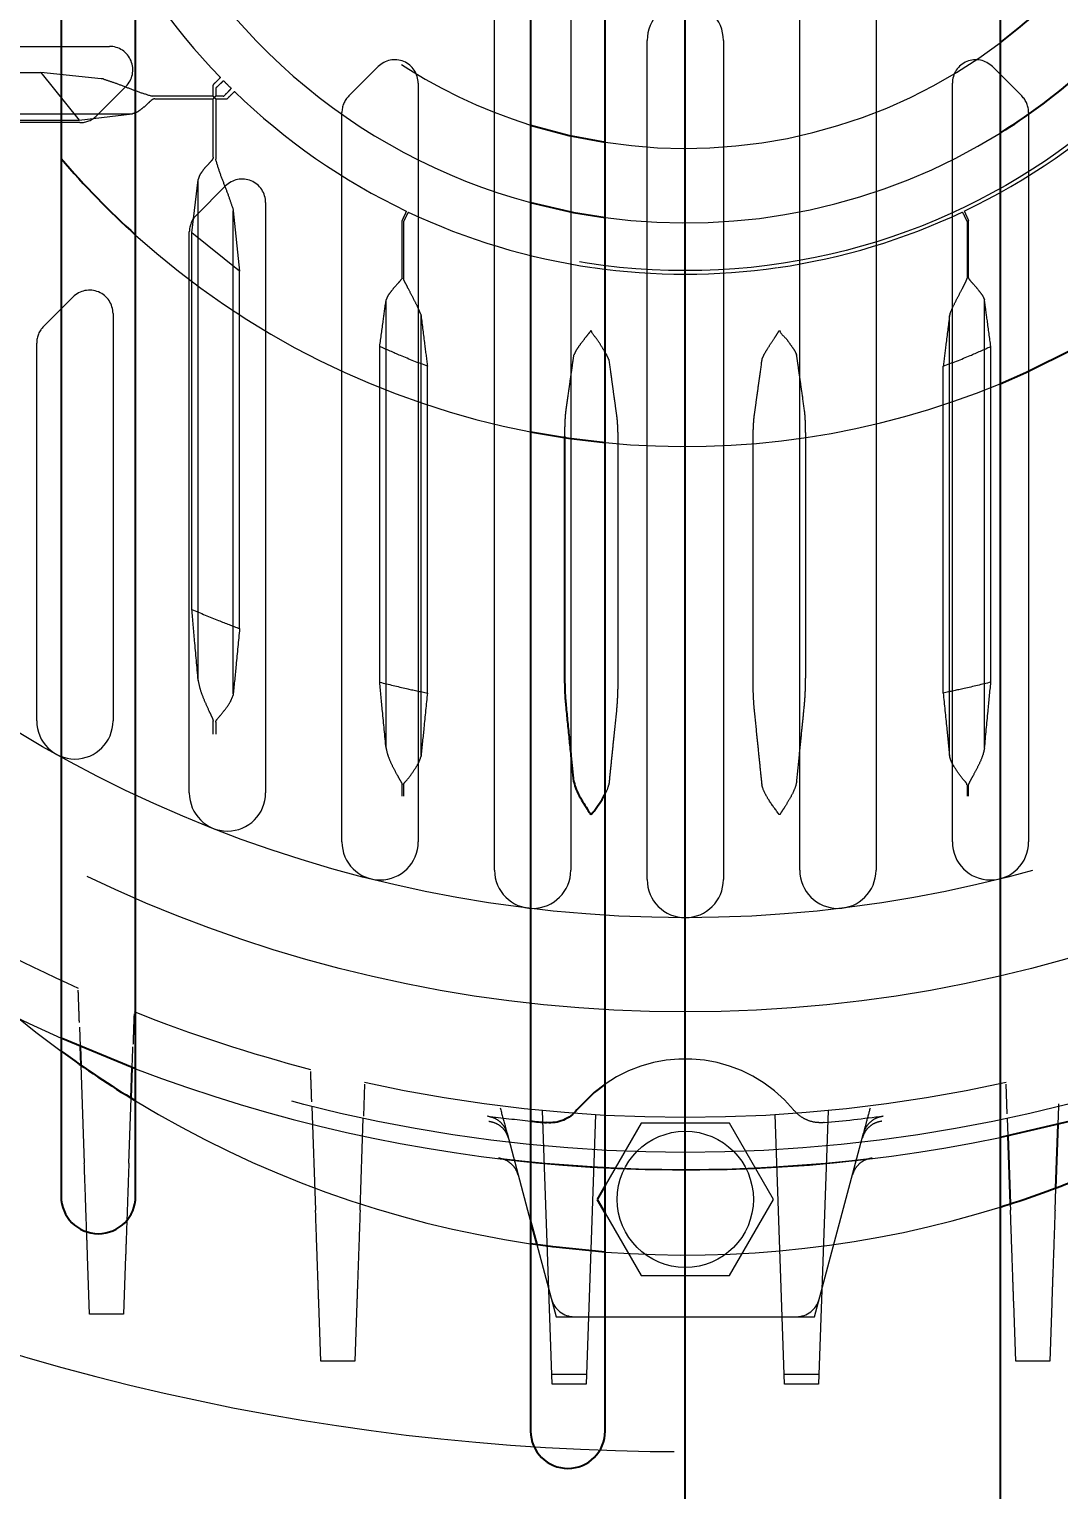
# Model space of a CAD drawing. Header units: millimetres. Extents: x 1293 to 41893, y 1011 to 26911.
# Drawn here: x 16707.9 to 16766.4, y 6665.1 to 6748 of the extents above; entities that cross this region are included whole.
import ezdxf

# ---------------------------------------------------------------- set-up
doc = ezdxf.new("R2010")
doc.units = ezdxf.units.MM
doc.header["$LTSCALE"] = 50
doc.linetypes.add('HIDDEN', pattern=[1.905, 1.27, -0.635])
doc.layers.add('CAPA_1', color=7, linetype='Continuous')
doc.styles.add('SLDTEXTSTYLE0', font='TXT', dxfattribs={"width": 0.75})
doc.dimstyles.new('SLDDIMSTYLE0', dxfattribs={"dimtxt": 100, "dimasz": 100, "dimexe": 0, "dimexo": 0.0625, "dimgap": 25, "dimtad": 2, "dimdec": 0, "dimlfac": 1.5, "dimrnd": 1e-09, "dimzin": 12, "dimdsep": 46, "dimtxsty": 'SLDTEXTSTYLE0', "dimsah": 1, "dimcen": 0.09, "dimadec": 0, "dimazin": 3, "dimtfac": 1, "dimtdec": 0, "dimtofl": 0, "dimtmove": 0, "dimatfit": 3, "dimfxl": 1, "dimfrac": 2, "dimtolj": 1, "dimtzin": 12, "dimarcsym": 0})

# ---------------------------------------------------------------- blocks, each defined once
blk = doc.blocks.new('_D_5')
at = {"layer": 'CAPA_1', "transparency": 16777216}
for p, q in [((11574.397, 7831.177), (17588.061, 7831.177)), ((17538.061, 7831.177), (17538.061, 4708.493)), ((16485.165, 4708.493), (17588.061, 4708.493))]:
    blk.add_line(p, q, dxfattribs=at)
for points in [[(17538.061, 7831.177), (17522.676, 7731.177), (17553.445, 7731.177)], [(17538.061, 4708.493), (17553.445, 4808.493), (17522.676, 4808.493)]]:
    blk.add_solid(points, dxfattribs=at)
at = {"layer": 'CAPA_1', "transparency": 16777216, "insert": (17409.154, 6122.057), "char_height": 100, "attachment_point": 1, "rotation": 90, "style": 'SLDTEXTSTYLE0'}
blk.add_mtext('4684', dxfattribs=at)
blk = doc.blocks.new('_D_14')
at = {"layer": 'CAPA_1', "transparency": 16777216}
for p, q in [((14179.915, 6343.653), (14179.915, 7568.725)), ((16745.162, 6492.001), (16745.162, 7568.725)), ((14179.915, 7518.725), (16745.162, 7518.725))]:
    blk.add_line(p, q, dxfattribs=at)
for points in [[(14179.915, 7518.725), (14279.915, 7503.341), (14279.915, 7534.11)], [(16745.162, 7518.725), (16645.162, 7534.11), (16645.162, 7503.341)]]:
    blk.add_solid(points, dxfattribs=at)
at = {"layer": 'CAPA_1', "transparency": 16777216, "insert": (15314.761, 7647.632), "char_height": 100, "attachment_point": 1, "style": 'SLDTEXTSTYLE0'}
blk.add_mtext('3848', dxfattribs=at)
blk = doc.blocks.new('_D_15')
at = {"layer": 'CAPA_1', "transparency": 16777216}
for p, q in [((6530.125, 8742.377), (6530.125, 9415.646)), ((16745.162, 6492.001), (16745.162, 9415.646)), ((6530.125, 9365.646), (16745.162, 9365.646))]:
    blk.add_line(p, q, dxfattribs=at)
for points in [[(6530.125, 9365.646), (6630.125, 9350.262), (6630.125, 9381.031)], [(16745.162, 9365.646), (16645.162, 9381.031), (16645.162, 9350.262)]]:
    blk.add_solid(points, dxfattribs=at)
at = {"layer": 'CAPA_1', "transparency": 16777216, "insert": (11452.921, 9494.553), "char_height": 100, "attachment_point": 1, "style": 'SLDTEXTSTYLE0'}
blk.add_mtext('15323', dxfattribs=at)

msp = doc.modelspace()

# ---------------------------------------------------------------- linework, layer by layer
at = {"color": 7, "linetype": 'Continuous', "lineweight": 25}
for p, q in [((16763.0452224, 6795.0681195), (16763.0452224, 6655.0681195)), ((16736.3785557, 6781.7347861), (16736.3785557, 6668.4014528)), ((16740.6118891, 6668.4014528), (16740.6118891, 6781.7347861)), ((16709.7118891, 6768.4014528), (16709.7118891, 6681.7347861)), ((16713.9452224, 6681.7347861), (16713.9452224, 6768.4014528)), ((16738.3239554, 6711.3894902), (16738.3239554, 6724.928524)), ((16710.7986529, 6690.2502753), (16710.8356582, 6689.1905813)), ((16713.689407, 6687.3183551), (16713.7500732, 6689.0556083)), ((16766.2042271, 6682.2123079), (16766.3305225, 6685.8289343)), ((16763.4829129, 6685.1705685), (16763.6177113, 6681.3104498)), ((16740.6118891, 6682.353955), (16740.1581867, 6681.5681195)), ((16740.1581867, 6681.5681195), (16740.6118891, 6680.782284)), ((16736.3785557, 6680.3129265), (16736.7312363, 6678.9967047))]:
    msp.add_line(p, q, dxfattribs=at)
at = {"color": 1, "linetype": 'HIDDEN', "lineweight": 18}
for p, q in [((16734.3285557, 6700.2644701), (16734.3285557, 6749.0579437)), ((16738.6618891, 6749.0579437), (16738.6618891, 6700.2644701)), ((16751.6618891, 6700.2644701), (16751.6618891, 6749.0579437)), ((16755.9952224, 6749.0579437), (16755.9952224, 6700.2644701)), ((16678.9146669, 6747.0681195), (16712.4527501, 6747.0681195)), ((16742.9952224, 6699.7347861), (16742.9952224, 6747.4014528)), ((16747.3285557, 6747.4014528), (16747.3285557, 6699.7347861)), ((16726.0524134, 6744.2495048), (16727.71908, 6745.9161714)), ((16762.6046981, 6745.9161714), (16764.2713648, 6744.2495048)), ((16688.2483617, 6745.5885606), (16708.554552, 6745.5885606)), ((16711.9904924, 6745.2309808), (16708.554552, 6745.5885606)), ((16708.554552, 6745.5885606), (16710.7442081, 6742.8810117)), ((16729.9952224, 6744.9733624), (16729.9952224, 6701.8779061)), ((16760.3285557, 6701.8779061), (16760.3285557, 6744.9733624)), ((16713.3955591, 6744.7919771), (16711.7288924, 6743.1253104)), ((16718.3497594, 6744.2347862), (16714.9110765, 6744.2347862)), ((16718.3497594, 6744.2347862), (16718.3497594, 6744.8630916)), ((16718.4952225, 6744.6648505), (16718.4952225, 6744.2347862)), ((16718.9252868, 6744.2347862), (16718.4952225, 6744.2347862)), ((16715.039929, 6744.0893232), (16718.3497594, 6744.0893232)), ((16718.3497594, 6740.7794928), (16718.3497594, 6744.0893232)), ((16718.4952225, 6744.0893232), (16719.1235279, 6744.0893232)), ((16718.4952225, 6744.0893232), (16718.4952225, 6740.6506402)), ((16725.6618891, 6701.8779061), (16725.6618891, 6743.3066957)), ((16764.6618891, 6743.3066957), (16764.6618891, 6701.8779061)), ((16710.7860834, 6742.7347861), (16678.9146669, 6742.7347861)), ((16685.2952547, 6743.2385915), (16713.753263, 6743.2385915)), ((16689.3383972, 6742.8810117), (16710.7442081, 6742.8810117)), ((16710.7442081, 6742.8810117), (16713.753263, 6743.2385915)), ((16717.1414479, 6736.4837719), (16717.4990277, 6739.4928268)), ((16717.4990277, 6711.0348185), (16717.4990277, 6739.4928268)), ((16717.3857467, 6737.4684562), (16719.0524134, 6739.1351229)), ((16719.4621131, 6737.8865317), (16719.4914171, 6737.7300562)), ((16719.4914171, 6710.2898192), (16719.4914171, 6737.7300562)), ((16719.4914171, 6737.7300562), (16719.8489969, 6734.2941158)), ((16721.3285557, 6738.1923138), (16721.3285557, 6704.6542307)), ((16729.074462, 6733.9228447), (16729.074462, 6737.1659932)), ((16729.1618888, 6737.1106973), (16729.1618888, 6733.8849327)), ((16761.1618893, 6737.1106973), (16761.1618893, 6733.8849326)), ((16761.2493162, 6733.9228448), (16761.2493162, 6737.1659932)), ((16716.9952224, 6704.6542307), (16716.9952224, 6736.5256472)), ((16719.8489969, 6734.2941158), (16717.1414479, 6736.4837719)), ((16717.1414479, 6715.077961), (16717.1414479, 6736.4837719)), ((16719.8489969, 6713.9879254), (16719.8489969, 6734.2941158)), ((16708.71908, 6731.1588121), (16710.3857467, 6732.8254788)), ((16728.1656944, 6707.2080211), (16728.1656944, 6732.6331883)), ((16762.1580838, 6707.2080211), (16762.1580838, 6732.6331883)), ((16712.6618891, 6731.8826698), (16712.6618891, 6708.7490863)), ((16730.1580838, 6706.7863901), (16730.1580838, 6731.7509221)), ((16760.1656944, 6706.7863901), (16760.1656944, 6731.7509221)), ((16708.3285557, 6708.7490863), (16708.3285557, 6730.2160031)), ((16727.8081146, 6710.9429618), (16727.8081146, 6730.020322)), ((16762.5156636, 6710.9429618), (16762.5156636, 6730.020322)), ((16730.5156636, 6710.3312115), (16730.5156636, 6728.8945471)), ((16759.8081146, 6710.3312115), (16759.8081146, 6728.8945471)), ((16741.3292405, 6724.581065), (16741.3292405, 6711.1206713)), ((16748.9945377, 6724.581065), (16748.9945377, 6711.1206713)), ((16751.9998227, 6711.3894902), (16751.9998227, 6724.928524)), ((16718.3497594, 6707.9879958), (16718.3497594, 6708.7314809)), ((16718.4952225, 6708.6689485), (16718.4952225, 6707.9861659)), ((16728.1656527, 6707.2084541), (16728.1656944, 6707.2080211)), ((16762.1581255, 6707.2084541), (16762.1580838, 6707.2080211)), ((16729.074462, 6704.4683874), (16729.074462, 6705.1352732)), ((16761.2493162, 6704.4683874), (16761.2493162, 6705.1352732)), ((16729.1618888, 6705.1139488), (16729.1618888, 6704.467693)), ((16761.1618893, 6705.1139487), (16761.1618893, 6704.467693)), ((16710.7600724, 6691.3550757), (16710.7986529, 6690.2502753)), ((16713.7870082, 6690.1132856), (16713.7912065, 6690.2335101)), ((16713.7500732, 6689.0556083), (16713.7870082, 6690.1132856)), ((16710.8356582, 6689.1905813), (16711.0302159, 6683.6191786)), ((16726.9432285, 6688.1018711), (16726.8803438, 6686.3010875)), ((16763.4392026, 6686.4222688), (16763.3805496, 6688.1018711)), ((16713.5602289, 6683.6191786), (16713.689407, 6687.3183551)), ((16723.9569374, 6686.8689523), (16724.1635492, 6680.9523648)), ((16766.3305225, 6685.8289343), (16766.3668407, 6686.8689523)), ((16766.3668407, 6686.8689523), (16766.370968, 6686.9871413)), ((16726.6935623, 6680.9523648), (16726.8763164, 6686.185758)), ((16737.5962003, 6671.0661397), (16737.0529078, 6686.6240011)), ((16740.0626458, 6686.3884824), (16739.5275778, 6671.0661397)), ((16750.7962003, 6671.0661397), (16750.2611323, 6686.3884824)), ((16753.2708703, 6686.6240011), (16752.7275778, 6671.0661397)), ((16763.4474617, 6686.185758), (16763.4829129, 6685.1705685)), ((16735.0365645, 6685.3213059), (16736.3785557, 6680.3129265)), ((16742.6600379, 6685.9014528), (16740.6118891, 6682.353955)), ((16747.6637402, 6685.9014528), (16742.6600379, 6685.9014528)), ((16750.1655914, 6681.5681195), (16747.6637402, 6685.9014528)), ((16752.4952224, 6674.9014528), (16755.2872136, 6685.3213059)), ((16766.1602289, 6680.9523648), (16766.2042271, 6682.2123079)), ((16747.6637402, 6677.2347861), (16750.1655914, 6681.5681195)), ((16763.6177113, 6681.3104498), (16763.6302159, 6680.9523648)), ((16740.6118891, 6680.782284), (16742.6600379, 6677.2347861)), ((16736.7312363, 6678.9967047), (16737.8285557, 6674.9014528)), ((16711.3295336, 6675.0478393), (16711.2146475, 6678.3377489)), ((16713.3757974, 6678.3377489), (16713.2609112, 6675.0478393)), ((16742.6600379, 6677.2347861), (16747.6637402, 6677.2347861)), ((16724.462867, 6672.3810255), (16724.3479808, 6675.6709351)), ((16726.5091307, 6675.6709351), (16726.3942445, 6672.3810255)), ((16763.9295336, 6672.3810255), (16763.8146475, 6675.6709351)), ((16765.9757974, 6675.6709351), (16765.8609112, 6672.3810255)), ((16713.2609112, 6675.0478393), (16711.3295336, 6675.0478393)), ((16737.8285557, 6674.9014528), (16752.4952224, 6674.9014528)), ((16726.3942445, 6672.3810255), (16724.462867, 6672.3810255)), ((16765.8609112, 6672.3810255), (16763.9295336, 6672.3810255)), ((16737.5765691, 6671.628303), (16739.547209, 6671.628303)), ((16750.7765691, 6671.628303), (16752.747209, 6671.628303)), ((16739.5275778, 6671.0661397), (16737.5962003, 6671.0661397)), ((16752.7275778, 6671.0661397), (16750.7962003, 6671.0661397))]:
    msp.add_line(p, q, dxfattribs=at)
at = {"color": 7, "linetype": 'Continuous', "lineweight": 25, "flags": 128}
for points in [[(16736.3785557, 6742.5997303), (16738.5678521, 6742.011089), (16740.6118891, 6741.6195139)], [(16736.3785557, 6738.1935919), (16738.8159086, 6737.6346579), (16740.6118891, 6737.3418251)], [(16763.0452224, 6727.9056294), (16764.5063815, 6728.5429229), (16767.2785557, 6729.9220983)], [(16736.3785557, 6725.1706372), (16738.5347614, 6724.8087677), (16740.6118891, 6724.5576081)], [(16713.9452224, 6688.9809782), (16713.7449655, 6689.0575688), (16709.7118891, 6690.7220169)], [(16740.6118891, 6688.119072), (16739.9959734, 6687.6451907), (16739.0110491, 6686.645978)], [(16767.2785557, 6686.0704591), (16763.388814, 6685.1505132), (16763.0452224, 6685.0781994)], [(16740.6118891, 6678.5742224), (16737.6418951, 6678.8745707), (16736.3785557, 6679.0478257)]]:
    msp.add_lwpolyline(points, dxfattribs=at)
at = {"color": 1, "linetype": 'HIDDEN', "lineweight": 18}
for centre, radius in [((16745.1618891, 6770.9014528), 86.6666667), ((16745.1618891, 6770.9014528), 78.6905989), ((16745.1618891, 6770.9014528), 73.3333333), ((16745.1618891, 6770.9014528), 36.576), ((16745.1618891, 6681.5681195), 3.8666667)]:
    msp.add_circle(centre, radius, dxfattribs=at)
for centre, radius, start, end in [((16745.1618891, 6770.9014528), 87.6666667, 284.612553005, 246.148151583), ((16745.1618891, 6770.9014528), 46.5666667, 16.923767291, 220.423345957), ((16745.1618891, 6770.9014528), 33.8666667, 310.772044841, 180.762723665), ((16745.1618891, 6770.9014528), 29.6333333, 52.879949427, 252.758466507), ((16745.1618891, 6770.9014528), 33.8666667, 202.816433272, 254.968479694), ((16745.1618891, 6770.9014528), 36.7787701, 205.516600313, 224.114752448), ((16745.1618891, 6747.4014528), 2.1666667, 0, 180), ((16712.4527501, 6745.7347861), 1.3333333, 315, 90), ((16745.1618891, 6770.9014528), 29.6333333, 261.16767739, 307.120050573), ((16728.6618891, 6744.9733624), 1.3333333, 0, 135), ((16761.6618891, 6744.9733624), 1.3333333, 45, 180), ((16745.1618891, 6770.9014528), 36.7787701, 224.526533766, 225.473466234), ((16745.1618891, 6770.9014528), 36.7787701, 225.885247552, 244.483399687), ((16726.9952224, 6743.3066957), 1.3333333, 135, 180), ((16745.1618891, 6770.9014528), 36.7787701, 295.516600313, 314.114752448), ((16763.3285557, 6743.3066957), 1.3333333, 0, 45), ((16710.7860834, 6744.0681195), 1.3333333, 270, 315), ((16745.1618891, 6770.9014528), 33.8666667, 262.278942008, 301.87387531), ((16719.9952224, 6738.1923138), 1.3333333, 0, 135), ((16745.1618891, 6738.4014528), 60, 180, 233.783833614), ((16745.1618891, 6770.9014528), 36.7787701, 244.674819664, 261.744060559), ((16745.1618891, 6770.9014528), 36.7787701, 278.255939441, 295.325180336), ((16718.3285557, 6736.5256472), 1.3333333, 135, 180), ((16745.1618891, 6770.9014528), 46.5666667, 227.90475282, 259.127829448), ((16745.1618891, 6770.9014528), 36.7787701, 261.802546788, 278.197453212), ((16711.3285557, 6731.8826698), 1.3333333, 0, 135), ((16709.6618891, 6730.2160031), 1.3333333, 135, 180), ((16745.1618891, 6770.9014528), 46.5666667, 264.392718578, 292.583982865), ((16710.4952224, 6708.7490863), 2.1666667, 180, 0), ((16719.1618891, 6704.6542307), 2.1666667, 180, 0), ((16727.8285557, 6701.8779061), 2.1666667, 180, 0), ((16762.4952224, 6701.8779061), 2.1666667, 180, 360), ((16736.4952224, 6700.2644701), 2.1666667, 180, 0), ((16753.8285557, 6700.2644701), 2.1666667, 180, 0), ((16745.1618891, 6699.7347861), 2.1666667, 180, 0), ((16745.1618891, 6770.9014528), 84.6666667, 238.412050018, 245.968700784), ((16745.1618891, 6770.9014528), 84.6666667, 248.303184268, 255.444874723), ((16745.1618891, 6681.5681195), 7.9760566, 39.54155704, 124.782123203), ((16745.1618891, 6770.9014528), 87.6666667, 249.140126584, 281.770521199), ((16745.1618891, 6770.9014528), 84.6666667, 257.576644672, 282.423330404), ((16745.1618891, 6738.4014528), 60, 238.649113875, 261.582285054), ((16745.1618891, 6770.9014528), 85.3414928, 262.431047196, 264.092666804), ((16745.1618891, 6770.9014528), 85.3414928, 275.298616159, 277.568952804), ((16745.1618891, 6770.9014528), 87.6317521, 263.043974829, 276.956025171), ((16745.1618891, 6800.5681195), 133.3333333, 242.438299416, 297.561700584), ((16745.1618891, 6738.4014528), 60, 265.650894846, 287.340852652), ((16738.8516584, 6676.2347861), 1.3333333, 195, 270), ((16751.4721198, 6676.2347861), 1.3333333, 270, 345)]:
    msp.add_arc(centre, radius, start, end, dxfattribs=at)
at = {"color": 7, "linetype": 'Continuous', "lineweight": 25}
for centre, radius, start, end in [((16745.1618891, 6770.9014528), 29.6333333, 307.120050573, 318.274686408), ((16745.1618891, 6770.9014528), 33.8666667, 301.87387531, 310.772044841), ((16745.1618891, 6770.9014528), 46.5666667, 220.423345957, 227.90475282), ((16745.1618891, 6738.4014528), 60, 233.783833614, 238.649113875), ((16745.1618891, 6770.9014528), 85.3414928, 264.092666804, 264.701383841), ((16745.1618891, 6738.4014528), 60, 287.340852652, 291.629986383), ((16711.8285557, 6681.7347861), 2.1166667, 180, 0), ((16738.4952224, 6668.4014528), 2.1166667, 180, 0)]:
    msp.add_arc(centre, radius, start, end, dxfattribs=at)
at = {"color": 1, "linetype": 'HIDDEN', "lineweight": 18}
for points, knots in [([(16712.146968, 6745.2016768), (16712.1192808, 6745.2084553), (16712.0657354, 6745.2215645), (16712.0149957, 6745.2279143), (16711.9904924, 6745.2309808)], [0, 0, 0, 0, 0.5170782526, 1, 1, 1, 1]), ([(16712.146968, 6745.2016768), (16712.3440919, 6745.1379803), (16712.7389894, 6745.0103774), (16713.4440727, 6744.7398487), (16714.1579271, 6744.4573364), (16714.6600902, 6744.3089508), (16714.9110765, 6744.2347861)], [0, 0, 0, 0, 0.2492516595, 0.4993247847, 0.7497573978, 1, 1, 1, 1]), ([(16718.7566781, 6745.2998364), (16718.7519741, 6745.2938798), (16718.7433582, 6745.2829695), (16718.7021491, 6745.2389478), (16718.630104, 6745.1644445), (16718.5119592, 6745.0455879), (16718.4088467, 6744.9440887), (16718.3595396, 6744.8955531)], [0, 0, 0, 0, 0.1677316, 0.3072250618, 0.5009114552, 0.7613419643, 1, 1, 1, 1]), ([(16718.9413557, 6745.1107266), (16718.9350665, 6745.1059719), (16718.9235301, 6745.0972503), (16718.8761607, 6745.054838), (16718.7956508, 6744.9804134), (16718.6670255, 6744.8582217), (16718.5586133, 6744.7529719), (16718.5066411, 6744.7025158)], [0, 0, 0, 0, 0.1667148092, 0.3058091649, 0.500512304, 0.760548425, 1, 1, 1, 1]), ([(16718.3595396, 6744.8955531), (16718.3575468, 6744.8929967), (16718.3535587, 6744.8878804), (16718.350368, 6744.8765428), (16718.3499904, 6744.8681979), (16718.3497594, 6744.8630916)], [0, 0, 0, 0, 0.2793138418, 0.5590057108, 1, 1, 1, 1]), ([(16718.4222968, 6744.1618605), (16718.40874, 6744.1754379), (16718.3845021, 6744.1997125), (16718.3603866, 6744.2240578), (16718.3497594, 6744.2347862)], [0, 0, 0, 0, 0.5593233843, 1, 1, 1, 1]), ([(16718.3497594, 6744.0893232), (16718.3632754, 6744.1028391), (16718.387397, 6744.1269608), (16718.4116384, 6744.1512022), (16718.4222968, 6744.1618605)], [0, 0, 0, 0, 0.5603237383, 1, 1, 1, 1]), ([(16718.4952225, 6744.2347862), (16718.4815742, 6744.221138), (16718.45723, 6744.1967938), (16718.4329601, 6744.1725239), (16718.4222968, 6744.1618605)], [0, 0, 0, 0, 0.56063464159, 1, 1, 1, 1]), ([(16718.4222968, 6744.1618605), (16718.4358741, 6744.1483037), (16718.4601487, 6744.1240659), (16718.484494, 6744.0999503), (16718.4952225, 6744.0893232)], [0, 0, 0, 0, 0.5593233842, 1, 1, 1, 1]), ([(16718.5066411, 6744.7025158), (16718.5042688, 6744.6995697), (16718.4995209, 6744.6936734), (16718.4958225, 6744.6804672), (16718.4954503, 6744.6707791), (16718.4952225, 6744.6648505)], [0, 0, 0, 0, 0.2792803322, 0.5589575766, 1, 1, 1, 1]), ([(16718.9252868, 6744.2347862), (16718.9330201, 6744.2348914), (16718.9467886, 6744.2350788), (16718.9580262, 6744.2428142), (16718.962952, 6744.2462048)], [0, 0, 0, 0, 0.56166684476, 1, 1, 1, 1]), ([(16719.3711628, 6744.6809194), (16719.3664074, 6744.6746294), (16719.3576847, 6744.6630917), (16719.3152697, 6744.6157194), (16719.2408442, 6744.5352086), (16719.118655, 6744.4065864), (16719.0134054, 6744.2981742), (16718.962952, 6744.2462048)], [0, 0, 0, 0, 0.1667316486, 0.3058316261, 0.5005123537, 0.7605615739, 1, 1, 1, 1]), ([(16719.5602727, 6744.4962418), (16719.5543169, 6744.4915386), (16719.5434078, 6744.4829238), (16719.4993889, 6744.4417174), (16719.4248864, 6744.3696733), (16719.3060269, 6744.2515258), (16719.2045277, 6744.1484133), (16719.1559893, 6744.0991033)], [0, 0, 0, 0, 0.16771423337, 0.30720189732, 0.50091140828, 0.76132851778, 1, 1, 1, 1]), ([(16715.039929, 6744.0893232), (16715.0205392, 6744.0878171), (16714.9807432, 6744.0847259), (16714.8367238, 6744.0164331), (16714.6350398, 6743.8018943), (16714.3393171, 6743.5477026), (16714.0425127, 6743.3212752), (16713.8617351, 6743.2677974), (16713.7713475, 6743.2410588)], [0, 0, 0, 0, 0.0306483161, 0.0629033459, 0.2509869962, 0.5005956379, 0.7503008053, 1, 1, 1, 1]), ([(16719.1235279, 6744.0893232), (16719.1301756, 6744.0894745), (16719.1420161, 6744.0897439), (16719.1517294, 6744.09625), (16719.1559893, 6744.0991033)], [0, 0, 0, 0, 0.56143980851, 1, 1, 1, 1]), ([(16713.753263, 6743.2385915), (16713.7566651, 6743.2390087), (16713.7627412, 6743.239754), (16713.7687174, 6743.24066), (16713.7713475, 6743.2410588)], [0, 0, 0, 0, 0.5599123688, 1, 1, 1, 1]), ([(16718.3497594, 6740.7794928), (16718.3482445, 6740.7600694), (16718.3451409, 6740.7202784), (16718.276855, 6740.5762499), (16718.0623241, 6740.3746176), (16717.8065219, 6740.0769626), (16717.5805416, 6739.7805448), (16717.5275341, 6739.5997324), (16717.501495, 6739.5109112)], [0, 0, 0, 0, 0.0307046658, 0.0629018359, 0.2509859422, 0.5005951896, 0.7546755097, 1, 1, 1, 1]), ([(16719.4621131, 6737.8865317), (16719.3984138, 6738.0836635), (16719.2708263, 6738.4785121), (16719.0002765, 6739.1836611), (16718.7177561, 6739.897506), (16718.5693594, 6740.3997339), (16718.4952225, 6740.6506402)], [0, 0, 0, 0, 0.2492611933, 0.4992620395, 0.7498380994, 1, 1, 1, 1]), ([(16717.4990277, 6739.4928268), (16717.499445, 6739.4962288), (16717.5001902, 6739.5023049), (16717.5010963, 6739.5082811), (16717.501495, 6739.5109112)], [0, 0, 0, 0, 0.5599123687, 1, 1, 1, 1]), ([(16729.3186032, 6737.710065), (16729.3156502, 6737.7018903), (16729.3103514, 6737.6872219), (16729.284221, 6737.6270649), (16729.2406664, 6737.5295961), (16729.1700319, 6737.3758679), (16729.1068158, 6737.2414055), (16729.0768689, 6737.1777074)], [0, 0, 0, 0, 0.181249912, 0.3252275941, 0.5007170659, 0.7634777716, 1, 1, 1, 1]), ([(16729.4295808, 6737.6573194), (16729.4250701, 6737.6497944), (16729.4169638, 6737.636271), (16729.3862923, 6737.57695), (16729.3371847, 6737.4794882), (16729.2608725, 6737.3240158), (16729.195498, 6737.1878235), (16729.1644835, 6737.1232119)], [0, 0, 0, 0, 0.1801093311, 0.3236820248, 0.5005579199, 0.7630574425, 1, 1, 1, 1]), ([(16760.8941973, 6737.6573194), (16760.8987085, 6737.6497935), (16760.9068156, 6737.6362687), (16760.9374887, 6737.5769444), (16760.9865967, 6737.4794816), (16761.0629072, 6737.3240124), (16761.1282817, 6737.1878201), (16761.1592947, 6737.1232119)], [0, 0, 0, 0, 0.1801245677, 0.3237023571, 0.5005579435, 0.7630696789, 1, 1, 1, 1]), ([(16761.0051749, 6737.710065), (16761.0081276, 6737.7018913), (16761.0134258, 6737.6872243), (16761.0395547, 6737.6270705), (16761.0831087, 6737.5296027), (16761.1537446, 6737.3758712), (16761.2169607, 6737.2414088), (16761.2469093, 6737.1777074)], [0, 0, 0, 0, 0.181234728, 0.3252073315, 0.5007170443, 0.7634654969, 1, 1, 1, 1]), ([(16729.0768689, 6737.1777074), (16729.0760772, 6737.1755944), (16729.0746601, 6737.1718124), (16729.0745226, 6737.167775), (16729.074462, 6737.1659932)], [0, 0, 0, 0, 0.558680168, 1, 1, 1, 1]), ([(16729.1644835, 6737.1232119), (16729.163626, 6737.120955), (16729.1620911, 6737.1169151), (16729.1619508, 6737.1126013), (16729.1618888, 6737.1106973)], [0, 0, 0, 0, 0.5586226905, 1, 1, 1, 1]), ([(16761.1618893, 6737.1106973), (16761.1617869, 6737.1131155), (16761.1616038, 6737.1174396), (16761.1600011, 6737.121446), (16761.1592947, 6737.1232119)], [0, 0, 0, 0, 0.5592406897, 1, 1, 1, 1]), ([(16761.2493162, 6737.1659932), (16761.2492165, 6737.1682561), (16761.2490383, 6737.1723022), (16761.2475606, 6737.1760539), (16761.2469093, 6737.1777074)], [0, 0, 0, 0, 0.5592790094, 1, 1, 1, 1]), ([(16729.074462, 6733.9228447), (16729.073445, 6733.9134431), (16729.069129, 6733.8735445), (16728.9673018, 6733.743685), (16728.7685675, 6733.524166), (16728.5059785, 6733.2207621), (16728.2700695, 6732.9184454), (16728.2047629, 6732.7513823), (16728.1720985, 6732.6678221)], [0, 0, 0, 0, 0.0148066677, 0.0628371167, 0.2509392307, 0.5009354143, 0.7503824561, 1, 1, 1, 1]), ([(16730.1354287, 6731.8544428), (16730.0812241, 6731.9907437), (16729.9726988, 6732.263637), (16729.7025459, 6732.7796066), (16729.4688673, 6733.2294883), (16729.3006727, 6733.5529611), (16729.2207826, 6733.7185275), (16729.1764271, 6733.8104233), (16729.166659, 6733.8604852), (16729.1618888, 6733.8849327)], [0, 0, 0, 0, 0.249956233, 0.5004472549, 0.7497339394, 0.8787966217, 0.9393460891, 0.9703799692, 1, 1, 1, 1]), ([(16760.1883494, 6731.8544428), (16760.2425619, 6731.990759), (16760.3511201, 6732.2637267), (16760.6212909, 6732.7797307), (16760.8533629, 6733.2264691), (16761.0205245, 6733.5480528), (16761.0998309, 6733.7121061), (16761.146167, 6733.8070722), (16761.1566447, 6733.8589608), (16761.1618891, 6733.8849326)], [0, 0, 0, 0, 0.2499833987, 0.5005816009, 0.7497569664, 0.8744379909, 0.9370549936, 0.9684941536, 1, 1, 1, 1]), ([(16761.2493164, 6733.9228448), (16761.2503252, 6733.9134637), (16761.254616, 6733.8735596), (16761.3564912, 6733.7437075), (16761.5551951, 6733.5241626), (16761.8178042, 6733.2207632), (16762.0537075, 6732.9184452), (16762.1190148, 6732.7513822), (16762.1516797, 6732.6678221)], [0, 0, 0, 0, 0.0147727342, 0.0628383577, 0.2509402227, 0.5009360755, 0.7503827867, 1, 1, 1, 1]), ([(16727.8081146, 6730.020322), (16727.8747466, 6730.5074677), (16727.9937325, 6731.3773708), (16728.1131505, 6732.2494663), (16728.1656944, 6732.6331883)], [0, 0, 0, 0, 0.5599999848, 1, 1, 1, 1]), ([(16728.1656944, 6732.6331883), (16728.1666757, 6732.6397339), (16728.1684279, 6732.6514218), (16728.170977, 6732.6628111), (16728.1720985, 6732.6678221)], [0, 0, 0, 0, 0.5600241025, 1, 1, 1, 1]), ([(16762.1580838, 6732.6331883), (16762.1571025, 6732.6397339), (16762.1553502, 6732.6514218), (16762.1528012, 6732.6628111), (16762.1516797, 6732.6678221)], [0, 0, 0, 0, 0.56002410241, 1, 1, 1, 1]), ([(16762.5156636, 6730.020322), (16762.4490315, 6730.5074677), (16762.3300457, 6731.3773708), (16762.2106277, 6732.2494663), (16762.1580838, 6732.6331883)], [0, 0, 0, 0, 0.5599999848, 1, 1, 1, 1]), ([(16730.1354287, 6731.8544428), (16730.1410051, 6731.8347883), (16730.1509383, 6731.7997779), (16730.1559052, 6731.7658175), (16730.1580838, 6731.7509221)], [0, 0, 0, 0, 0.5613900412, 1, 1, 1, 1]), ([(16730.1580838, 6731.7509221), (16730.2248761, 6731.2156717), (16730.344148, 6730.2598672), (16730.463256, 6729.3117283), (16730.5156636, 6728.8945471)], [0, 0, 0, 0, 0.5599998237, 1, 1, 1, 1]), ([(16760.1656944, 6731.7509221), (16760.0989021, 6731.2156717), (16759.9796301, 6730.2598672), (16759.8605221, 6729.3117283), (16759.8081146, 6728.8945471)], [0, 0, 0, 0, 0.5599998237, 1, 1, 1, 1]), ([(16760.1883494, 6731.8544428), (16760.182773, 6731.8347883), (16760.1728398, 6731.7997779), (16760.1678729, 6731.7658175), (16760.1656944, 6731.7509221)], [0, 0, 0, 0, 0.5613900412, 1, 1, 1, 1]), ([(16739.7992549, 6730.9331538), (16739.7985142, 6730.928806), (16739.7967292, 6730.9183281), (16739.7854835, 6730.9000325), (16739.7636165, 6730.869335), (16739.7185711, 6730.8106967), (16739.6286372, 6730.6952925), (16739.4502464, 6730.4684715), (16739.210879, 6730.1583962), (16738.9596285, 6729.8132434), (16738.881755, 6729.6329589), (16738.8428375, 6729.5428613)], [0, 0, 0, 0, 0.0065097346, 0.0156879023, 0.03140732, 0.0628500774, 0.1257094731, 0.2508170897, 0.5008867591, 0.7505671598, 1, 1, 1, 1]), ([(16740.8089164, 6729.2899745), (16740.7633756, 6729.3965246), (16740.6723966, 6729.6093848), (16740.4009721, 6730.0188734), (16740.1496682, 6730.4665781), (16739.8664886, 6730.7437252), (16739.8294297, 6730.9249595), (16739.8285557, 6730.9292334)], [0, 0, 0, 0, 0.24946690446, 0.49837176491, 0.74897088473, 0.99408022797, 1, 1, 1, 1]), ([(16749.5148618, 6729.2899745), (16749.5609752, 6729.3963063), (16749.6530983, 6729.6087305), (16749.915938, 6730.021491), (16750.1542826, 6730.3869506), (16750.3290902, 6730.6534291), (16750.4169881, 6730.7893049), (16750.4616204, 6730.8590535), (16750.4831108, 6730.8954489), (16750.4930405, 6730.9157261), (16750.4946003, 6730.9253823), (16750.4952224, 6730.9292334)], [0, 0, 0, 0, 0.2493866776, 0.4982114919, 0.7487300208, 0.8743497852, 0.9372012884, 0.9696767738, 0.9867739856, 0.9947252519, 1, 1, 1, 1]), ([(16750.5245232, 6730.9331538), (16750.5254588, 6730.928872), (16750.5614517, 6730.7641548), (16750.8555795, 6730.5394558), (16751.1054899, 6730.1551535), (16751.3659986, 6729.8140526), (16751.4426393, 6729.6332285), (16751.4809406, 6729.5428613)], [0, 0, 0, 0, 0.0065112371, 0.2504837672, 0.5006646963, 0.7504561835, 1, 1, 1, 1]), ([(16730.5156636, 6728.8945471), (16730.0049325, 6729.0920618), (16729.0928835, 6729.444778), (16728.200694, 6729.8444563), (16727.8081146, 6730.020322)], [0, 0, 0, 0, 0.5599820195, 1, 1, 1, 1]), ([(16759.8081146, 6728.8945471), (16760.3188456, 6729.0920618), (16761.2308946, 6729.444778), (16762.1230841, 6729.8444563), (16762.5156636, 6730.020322)], [0, 0, 0, 0, 0.5599820195, 1, 1, 1, 1]), ([(16738.3933715, 6726.4084984), (16738.442973, 6726.7581705), (16738.5246696, 6727.3341009), (16738.6387816, 6728.1362435), (16738.7354708, 6728.8149602), (16738.8000643, 6729.2674186), (16738.832361, 6729.4936478)], [0, 0, 0, 0, 0.3399999998, 0.55999999985, 0.77999999992, 1, 1, 1, 1]), ([(16738.832361, 6729.4936478), (16738.8338619, 6729.5029111), (16738.8365421, 6729.5194526), (16738.8409139, 6729.5357087), (16738.8428375, 6729.5428613)], [0, 0, 0, 0, 0.5600014374, 1, 1, 1, 1]), ([(16740.8089164, 6729.2899745), (16740.8126948, 6729.2768258), (16740.819442, 6729.2533459), (16740.8231284, 6729.2299332), (16740.8247504, 6729.2196317)], [0, 0, 0, 0, 0.5600000855, 1, 1, 1, 1]), ([(16740.8247504, 6729.2196317), (16740.8742073, 6728.8617898), (16740.9556658, 6728.2724033), (16741.0688607, 6727.4524295), (16741.1645263, 6726.7589798), (16741.2281843, 6726.2970426), (16741.2600133, 6726.0660741)], [0, 0, 0, 0, 0.3399999968, 0.5599999975, 0.7799999986, 1, 1, 1, 1]), ([(16749.4990277, 6729.2196317), (16749.4495708, 6728.8617898), (16749.3681124, 6728.2724033), (16749.2549174, 6727.4524295), (16749.1592518, 6726.7589798), (16749.0955938, 6726.2970426), (16749.0637648, 6726.0660741)], [0, 0, 0, 0, 0.3399999968, 0.5599999975, 0.7799999986, 1, 1, 1, 1]), ([(16749.5148618, 6729.2899745), (16749.5110833, 6729.2768258), (16749.5043361, 6729.2533459), (16749.5006497, 6729.2299332), (16749.4990277, 6729.2196317)], [0, 0, 0, 0, 0.5600000855, 1, 1, 1, 1]), ([(16751.4914171, 6729.4936478), (16751.4899162, 6729.5029111), (16751.487236, 6729.5194526), (16751.4828642, 6729.5357087), (16751.4809406, 6729.5428613)], [0, 0, 0, 0, 0.5600014374, 1, 1, 1, 1]), ([(16751.9304066, 6726.4084984), (16751.8808051, 6726.7581705), (16751.7991085, 6727.3341009), (16751.6849966, 6728.1362435), (16751.5883074, 6728.8149602), (16751.5237139, 6729.2674186), (16751.4914171, 6729.4936478)], [0, 0, 0, 0, 0.3399999998, 0.5599999998, 0.7799999999, 1, 1, 1, 1]), ([(16738.3239554, 6724.928524), (16738.3249594, 6725.0860771), (16738.3268845, 6725.3881691), (16738.3412439, 6725.8002255), (16738.3628677, 6726.1546853), (16738.3833086, 6726.3247679), (16738.3933715, 6726.4084984)], [0, 0, 0, 0, 0.2605914885, 0.4996576063, 0.7536849187, 1, 1, 1, 1]), ([(16741.2600133, 6726.0660741), (16741.2701507, 6725.9799034), (16741.2904567, 6725.8072954), (16741.3125779, 6725.4402791), (16741.3266114, 6725.0267002), (16741.3283982, 6724.7238378), (16741.3292405, 6724.581065)], [0, 0, 0, 0, 0.2494275537, 0.4996269117, 0.7641184467, 1, 1, 1, 1]), ([(16749.0637648, 6726.0660741), (16749.0536275, 6725.9799034), (16749.0333215, 6725.8072954), (16749.0112, 6725.4402761), (16748.9971669, 6725.0266965), (16748.99538, 6724.723834), (16748.9945377, 6724.581065)], [0, 0, 0, 0, 0.24942755631, 0.49962691698, 0.76412469931, 1, 1, 1, 1]), ([(16751.9998227, 6724.928524), (16751.9988189, 6725.0860832), (16751.9968943, 6725.3881753), (16751.9825338, 6725.8002347), (16751.9609093, 6726.1546888), (16751.9404689, 6726.3247709), (16751.9304066, 6726.4084984)], [0, 0, 0, 0, 0.2606016071, 0.4996576137, 0.7536930555, 1, 1, 1, 1]), ([(16717.4962831, 6711.0659752), (16717.4296801, 6711.812771), (16717.310746, 6713.1463356), (16717.1931779, 6714.4877418), (16717.1414479, 6715.077961)], [0, 0, 0, 0, 0.5599997007, 1, 1, 1, 1]), ([(16717.1414479, 6715.077961), (16717.6437493, 6714.866911), (16718.5407265, 6714.4900316), (16719.4492435, 6714.1413483), (16719.8489969, 6713.9879254)], [0, 0, 0, 0, 0.5599934896, 1, 1, 1, 1]), ([(16719.8489969, 6713.9879254), (16719.7824573, 6713.2968617), (16719.6636366, 6712.0628194), (16719.5440397, 6710.8315692), (16719.4914171, 6710.2898192)], [0, 0, 0, 0, 0.5599999629, 1, 1, 1, 1]), ([(16717.4962831, 6711.0659752), (16717.4967981, 6711.0601929), (16717.4977179, 6711.0498653), (16717.4986274, 6711.039417), (16717.4990277, 6711.0348185)], [0, 0, 0, 0, 0.5598812742, 1, 1, 1, 1]), ([(16717.4990277, 6711.0348185), (16717.5338019, 6710.8568215), (16717.6032701, 6710.5012379), (16717.8406638, 6709.9104957), (16718.060712, 6709.4236048), (16718.2183363, 6709.0816211), (16718.313756, 6708.8878883), (16718.3377808, 6708.783519), (16718.3497594, 6708.7314809)], [0, 0, 0, 0, 0.249833845, 0.4990916528, 0.749466826, 0.8747151723, 0.9375335815, 1, 1, 1, 1]), ([(16728.1656527, 6707.2084541), (16728.0986894, 6707.9046439), (16727.979112, 6709.1478401), (16727.8603638, 6710.3944523), (16727.8081146, 6710.9429618)], [0, 0, 0, 0, 0.5599999442, 1, 1, 1, 1]), ([(16727.8081146, 6710.9429618), (16728.3119033, 6710.8217695), (16729.2115349, 6710.6053525), (16730.1171763, 6710.4149775), (16730.5156636, 6710.3312115)], [0, 0, 0, 0, 0.5599943946, 1, 1, 1, 1]), ([(16741.3292405, 6711.1206713), (16741.3282368, 6710.9598985), (16741.326258, 6710.642936), (16741.3108596, 6710.173126), (16741.287664, 6709.7346713), (16741.2659725, 6709.4951846), (16741.2550723, 6709.3748403)], [0, 0, 0, 0, 0.25346901514, 0.49971259914, 0.74860083388, 1, 1, 1, 1]), ([(16748.9945377, 6711.1206713), (16748.9955413, 6710.9598927), (16748.9975198, 6710.64293), (16749.012919, 6710.1731154), (16749.036115, 6709.7346663), (16749.0578062, 6709.4951802), (16749.0687058, 6709.3748403)], [0, 0, 0, 0, 0.2534779648, 0.4997126012, 0.7486094943, 1, 1, 1, 1]), ([(16751.9254522, 6709.6230596), (16751.9362926, 6709.7445904), (16751.958005, 6709.9880073), (16751.9820337, 6710.4450479), (16751.9969694, 6710.92266), (16751.9989247, 6711.2425656), (16751.9998227, 6711.3894902)], [0, 0, 0, 0, 0.2494820169, 0.4996934499, 0.7702218302, 1, 1, 1, 1]), ([(16762.5156636, 6710.9429618), (16762.0118749, 6710.8217695), (16761.1122433, 6710.6053525), (16760.2066019, 6710.4149775), (16759.8081146, 6710.3312115)], [0, 0, 0, 0, 0.5599943946, 1, 1, 1, 1]), ([(16762.1581255, 6707.2084541), (16762.2250888, 6707.9046439), (16762.3446661, 6709.1478401), (16762.4634143, 6710.3944523), (16762.5156636, 6710.9429618)], [0, 0, 0, 0, 0.5599999442, 1, 1, 1, 1]), ([(16718.4952225, 6708.6689485), (16718.4978498, 6708.6874507), (16718.5094368, 6708.7690498), (16718.7356477, 6709.0264187), (16719.0328086, 6709.3903021), (16719.3477876, 6709.8353383), (16719.4325537, 6710.0719725), (16719.4749233, 6710.1902518)], [0, 0, 0, 0, 0.0285383646, 0.1258613778, 0.499701785, 0.7499307352, 1, 1, 1, 1]), ([(16719.4914171, 6710.2898192), (16719.4892415, 6710.2709721), (16719.4853561, 6710.2373139), (16719.4781113, 6710.2046329), (16719.4749233, 6710.1902518)], [0, 0, 0, 0, 0.5599555335, 1, 1, 1, 1]), ([(16730.5156636, 6710.3312115), (16730.449059, 6709.6693693), (16730.3301222, 6708.4875081), (16730.2106511, 6707.3061762), (16730.1580838, 6706.7863901)], [0, 0, 0, 0, 0.55999999938, 1, 1, 1, 1]), ([(16759.8081146, 6710.3312115), (16759.8747192, 6709.6693693), (16759.993656, 6708.4875081), (16760.1131271, 6707.3061762), (16760.1656944, 6706.7863901)], [0, 0, 0, 0, 0.55999999938, 1, 1, 1, 1]), ([(16741.2550723, 6709.3748403), (16741.2064294, 6708.8981924), (16741.1263116, 6708.1131252), (16741.0144492, 6707.019681), (16740.9196845, 6706.0944761), (16740.8563951, 6705.4776901), (16740.8247504, 6705.1692971)], [0, 0, 0, 0, 0.3399999998, 0.5599999999, 0.7799999999, 1, 1, 1, 1]), ([(16749.0687058, 6709.3748403), (16749.1173488, 6708.8981924), (16749.1974666, 6708.1131252), (16749.3093289, 6707.019681), (16749.4040936, 6706.0944761), (16749.467383, 6705.4776901), (16749.4990277, 6705.1692971)], [0, 0, 0, 0, 0.3399999998, 0.5599999999, 0.7799999999, 1, 1, 1, 1]), ([(16751.4914171, 6705.306074), (16751.5407599, 6705.7950622), (16751.6220303, 6706.6004545), (16751.7349101, 6707.7228058), (16751.8302871, 6708.672735), (16751.8937305, 6709.3062847), (16751.9254522, 6709.6230596)], [0, 0, 0, 0, 0.3399999991, 0.5599999995, 0.7799999998, 1, 1, 1, 1]), ([(16728.1656944, 6707.2080211), (16728.2003755, 6707.0497288), (16728.2697908, 6706.7329028), (16728.5196433, 6706.1985589), (16728.7512599, 6705.7571259), (16728.9233237, 6705.4499349), (16729.0099837, 6705.2965663), (16729.0495767, 6705.2184244), (16729.0701479, 6705.1723972), (16729.0730283, 6705.1476102), (16729.074462, 6705.1352732)], [0, 0, 0, 0, 0.2493127185, 0.4990055462, 0.748860186, 0.8743521259, 0.9372099813, 0.9686378108, 0.9843903048, 1, 1, 1, 1]), ([(16730.1580838, 6706.7863901), (16730.1564814, 6706.7725212), (16730.153617, 6706.7477286), (16730.1488381, 6706.7233095), (16730.1467326, 6706.7125502)], [0, 0, 0, 0, 0.5593928306, 1, 1, 1, 1]), ([(16760.1656944, 6706.7863901), (16760.1672967, 6706.7725212), (16760.1701612, 6706.7477286), (16760.17494, 6706.7233095), (16760.1770456, 6706.7125502)], [0, 0, 0, 0, 0.5593928306, 1, 1, 1, 1]), ([(16762.1580838, 6707.2080211), (16762.1232816, 6707.0493275), (16762.0537089, 6706.732085), (16761.8034231, 6706.197202), (16761.5720801, 6705.7561168), (16761.4000732, 6705.4495663), (16761.3141005, 6705.2966738), (16761.2732509, 6705.2172428), (16761.2534935, 6705.1706963), (16761.2505663, 6705.1458727), (16761.2493164, 6705.1352732)], [0, 0, 0, 0, 0.2499084066, 0.4995891747, 0.7496357904, 0.8743985477, 0.9370536733, 0.9685261046, 0.9865608662, 1, 1, 1, 1]), ([(16729.1618888, 6705.1139488), (16729.1632574, 6705.1234736), (16729.1752782, 6705.207137), (16729.4337869, 6705.4609272), (16729.7086747, 6705.8682582), (16730.0253408, 6706.3408878), (16730.1062422, 6706.5885817), (16730.1467326, 6706.7125502)], [0, 0, 0, 0, 0.0143076612, 0.1256736836, 0.5002406964, 0.7498749544, 1, 1, 1, 1]), ([(16761.1618891, 6705.1139487), (16761.160529, 6705.1234564), (16761.1485604, 6705.2071231), (16760.8899329, 6705.4609105), (16760.6151203, 6705.8682585), (16760.2984338, 6706.3408877), (16760.2175348, 6706.5885816), (16760.1770456, 6706.7125502)], [0, 0, 0, 0, 0.01428142358, 0.12567493364, 0.50024141115, 0.7498753121, 1, 1, 1, 1]), ([(16740.6118891, 6704.6013627), (16740.6345928, 6704.640287), (16740.7424603, 6704.8252205), (16740.7849423, 6704.9916217), (16740.8184828, 6705.1229992)], [0, 0, 0, 0, 0.2104776812, 1, 1, 1, 1]), ([(16740.8247504, 6705.1692971), (16740.8237823, 6705.1606343), (16740.8220536, 6705.145165), (16740.8195738, 6705.1297721), (16740.8184828, 6705.1229992)], [0, 0, 0, 0, 0.5600002233, 1, 1, 1, 1]), ([(16749.4990277, 6705.1692971), (16749.4999958, 6705.1606343), (16749.5017246, 6705.145165), (16749.5042043, 6705.1297721), (16749.5052954, 6705.1229992)], [0, 0, 0, 0, 0.56000022329, 1, 1, 1, 1]), ([(16750.4952224, 6703.4066289), (16750.4943598, 6703.4107924), (16750.4853772, 6703.4541481), (16750.4455318, 6703.4898848), (16750.2395529, 6703.7720932), (16749.9469133, 6704.1762501), (16749.6225113, 6704.7249962), (16749.5443993, 6704.990223), (16749.5052954, 6705.1229992)], [0, 0, 0, 0, 0.0060463028, 0.0629626915, 0.0694281639, 0.5004496842, 0.7499182758, 1, 1, 1, 1]), ([(16751.4888728, 6705.2840815), (16751.4520403, 6705.1401901), (16751.3784071, 6704.8525319), (16751.1201318, 6704.3676164), (16750.8786584, 6703.9663509), (16750.7060197, 6703.7004102), (16750.6307516, 6703.5862179), (16750.6046893, 6703.5468521), (16750.583675, 6703.5150643), (16750.5608535, 6703.4809805), (16750.539452, 6703.4458595), (16750.5272253, 6703.4255443), (16750.5254335, 6703.4145406), (16750.5245232, 6703.4089506)], [0, 0, 0, 0, 0.2491391029, 0.498062592, 0.7486092843, 0.8742724029, 0.9177998098, 0.9305008593, 0.9371562218, 0.9686015944, 0.9851177147, 0.9924395812, 1, 1, 1, 1]), ([(16751.4888728, 6705.2840815), (16751.4893911, 6705.2881863), (16751.4903167, 6705.2955164), (16751.4910809, 6705.3028481), (16751.4914171, 6705.306074)], [0, 0, 0, 0, 0.5600000019, 1, 1, 1, 1]), ([(16710.751172, 6691.6099499), (16710.7398771, 6691.9333921), (16710.7185267, 6692.5447886), (16710.6971055, 6693.1582122), (16710.6870166, 6693.4471212)], [0, 0, 0, 0, 0.5290219779, 1, 1, 1, 1]), ([(16713.8568258, 6692.1126), (16713.844566, 6691.7615267), (16713.8241404, 6691.1766145), (16713.8037514, 6690.5927486), (16713.7956001, 6690.3593281)], [0, 0, 0, 0, 0.6002154285, 1, 1, 1, 1]), ([(16723.9484771, 6687.1112235), (16723.9378917, 6687.4143505), (16723.9178545, 6687.9881393), (16723.8977925, 6688.5626414), (16723.888329, 6688.8336396)], [0, 0, 0, 0, 0.5282901751, 1, 1, 1, 1]), ([(16733.9207712, 6686.3035352), (16734.0493173, 6686.2751296), (16734.3065184, 6686.2182943), (16734.6378422, 6685.9950484), (16734.9018391, 6685.6943068), (16734.9915925, 6685.4458154), (16735.0365645, 6685.3213059)], [0, 0, 0, 0, 0.24951125596, 0.49923412158, 0.74908542652, 1, 1, 1, 1]), ([(16734.6468315, 6686.7758094), (16734.7392479, 6686.4309066), (16734.868228, 6685.9495462), (16734.9969108, 6685.4692958), (16735.0333902, 6685.3331527)], [0, 0, 0, 0, 0.7165165704, 1, 1, 1, 1]), ([(16753.0428805, 6685.9246302), (16752.8801726, 6685.9210182), (16752.5543132, 6685.9137843), (16752.0821035, 6686.0543343), (16751.649775, 6686.2912228), (16751.4250815, 6686.5277222), (16751.3127291, 6686.645978)], [0, 0, 0, 0, 0.24954645284, 0.49977337679, 0.74987397879, 1, 1, 1, 1]), ([(16755.2872136, 6685.3213059), (16755.3318778, 6685.4451383), (16755.4212417, 6685.6929015), (16755.6842142, 6685.9935311), (16756.0157817, 6686.217783), (16756.2737549, 6686.2749119), (16756.4030069, 6686.3035352)], [0, 0, 0, 0, 0.2495306326, 0.4992598642, 0.7491147358, 1, 1, 1, 1]), ([(16755.2903435, 6685.3329867), (16755.3466057, 6685.5429603), (16755.475318, 6686.0233212), (16755.6043287, 6686.5047954), (16755.6769467, 6686.7758094)], [0, 0, 0, 0, 0.4371163045, 1, 1, 1, 1]), ([(16711.2146475, 6678.3377489), (16711.2112746, 6678.434334), (16711.2043166, 6678.6335865), (16711.1780373, 6679.3861268), (16711.138812, 6680.5093914), (16711.0878328, 6681.969246), (16711.0490055, 6683.081114), (16711.0302159, 6683.6191786)], [0, 0, 0, 0, 0.1784612352, 0.368160733, 0.5628331568, 0.7884425028, 1, 1, 1, 1]), ([(16713.5602289, 6683.6191786), (16713.5443858, 6683.1654907), (16713.5117051, 6682.2296373), (16713.4649938, 6680.8920015), (16713.4222207, 6679.6671393), (16713.3888582, 6678.711763), (16713.3800563, 6678.459709), (16713.3757974, 6678.3377489)], [0, 0, 0, 0, 0.1785607693, 0.3683295918, 0.5630137686, 0.7885577054, 1, 1, 1, 1]), ([(16735.6757594, 6682.935798), (16735.6307123, 6683.0602351), (16735.5405857, 6683.309199), (16735.2744075, 6683.6099549), (16734.9391809, 6683.8325853), (16734.6792678, 6683.8873039), (16734.5490246, 6683.9147235)], [0, 0, 0, 0, 0.2495289784, 0.4992374875, 0.7490665341, 1, 1, 1, 1]), ([(16755.7747535, 6683.9147235), (16755.645239, 6683.8875203), (16755.3861161, 6683.8330944), (16755.0511435, 6683.6114954), (16754.7839089, 6683.3106321), (16754.6933821, 6683.0609267), (16754.6480187, 6682.935798)], [0, 0, 0, 0, 0.2495273644, 0.4992354865, 0.7490643538, 1, 1, 1, 1]), ([(16724.3479808, 6675.6709351), (16724.344608, 6675.7675202), (16724.3376499, 6675.9667727), (16724.3113706, 6676.719313), (16724.2721454, 6677.8425776), (16724.2211661, 6679.3024322), (16724.1823388, 6680.4143002), (16724.1635492, 6680.9523648)], [0, 0, 0, 0, 0.1784612352, 0.368160733, 0.5628331568, 0.7884425028, 1, 1, 1, 1]), ([(16726.6935623, 6680.9523648), (16726.6777191, 6680.4986769), (16726.6450384, 6679.5628235), (16726.5983272, 6678.2251877), (16726.555554, 6677.0003255), (16726.5221915, 6676.0449492), (16726.5133896, 6675.7928952), (16726.5091307, 6675.6709351)], [0, 0, 0, 0, 0.1785607693, 0.3683295918, 0.5630137686, 0.7885577054, 1, 1, 1, 1]), ([(16763.8146475, 6675.6709351), (16763.8112746, 6675.7675202), (16763.8043166, 6675.9667727), (16763.7780373, 6676.719313), (16763.738812, 6677.8425776), (16763.6878328, 6679.3024322), (16763.6490055, 6680.4143002), (16763.6302159, 6680.9523648)], [0, 0, 0, 0, 0.1784612352, 0.368160733, 0.5628331568, 0.7884425028, 1, 1, 1, 1]), ([(16766.1602289, 6680.9523648), (16766.1443858, 6680.4986769), (16766.1117051, 6679.5628235), (16766.0649938, 6678.2251877), (16766.0222207, 6677.0003255), (16765.9888582, 6676.0449492), (16765.9800563, 6675.7928952), (16765.9757974, 6675.6709351)], [0, 0, 0, 0, 0.1785607693, 0.3683295918, 0.5630137686, 0.7885577054, 1, 1, 1, 1])]:
    msp.add_open_spline(points, degree=3, knots=knots, dxfattribs=at)
at = {"color": 7, "linetype": 'Continuous', "lineweight": 25}
for points, knots in [([(16738.398326, 6709.6230596), (16738.3874856, 6709.7445904), (16738.3657731, 6709.9880073), (16738.3417447, 6710.445045), (16738.3268085, 6710.9226566), (16738.3248534, 6711.2425623), (16738.3239554, 6711.3894902)], [0, 0, 0, 0, 0.2494820137, 0.4996934434, 0.770216816, 1, 1, 1, 1]), ([(16738.832361, 6705.306074), (16738.7830183, 6705.7950622), (16738.7017479, 6706.6004545), (16738.5888681, 6707.7228058), (16738.493491, 6708.672735), (16738.4300477, 6709.3062847), (16738.398326, 6709.6230596)], [0, 0, 0, 0, 0.3399999991, 0.5599999995, 0.7799999998, 1, 1, 1, 1]), ([(16738.8349054, 6705.2840815), (16738.834387, 6705.2881863), (16738.8334614, 6705.2955164), (16738.8326973, 6705.3028481), (16738.832361, 6705.306074)], [0, 0, 0, 0, 0.56000000178, 1, 1, 1, 1]), ([(16738.8349054, 6705.2840815), (16738.8718527, 6705.1401544), (16738.9457152, 6704.8524246), (16739.2640924, 6704.2513179), (16739.5482986, 6703.8093574), (16739.7495612, 6703.5000831), (16739.7886809, 6703.4603616), (16739.7981109, 6703.4145131), (16739.7992549, 6703.4089506)], [0, 0, 0, 0, 0.249516621, 0.4988173014, 0.9304209401, 0.937094123, 0.9923680261, 1, 1, 1, 1]), ([(16739.8285557, 6703.4066289), (16739.8292854, 6703.4107287), (16739.8310853, 6703.4208421), (16739.8424219, 6703.4402544), (16739.86541, 6703.4731556), (16739.8885726, 6703.5044453), (16739.9099562, 6703.5332736), (16739.936609, 6703.569192), (16740.013594, 6703.6731975), (16740.1890676, 6703.9152148), (16740.4196589, 6704.2451354), (16740.5548709, 6704.4957007), (16740.6118891, 6704.6013627)], [0, 0, 0, 0, 0.008626403, 0.0212793523, 0.0459832184, 0.0920347736, 0.1014592423, 0.1199512193, 0.1841233931, 0.3672490754, 0.7331724359, 1, 1, 1, 1]), ([(16739.0110491, 6686.645978), (16738.8989746, 6686.5279792), (16738.6745235, 6686.2916634), (16738.2426692, 6686.0547534), (16737.7701756, 6685.9138489), (16737.4440141, 6685.9210359), (16737.2808977, 6685.9246302)], [0, 0, 0, 0, 0.2495531399, 0.4997791093, 0.7498347443, 1, 1, 1, 1])]:
    msp.add_open_spline(points, degree=3, knots=knots, dxfattribs=at)
at = {"color": 1, "linetype": 'HIDDEN', "lineweight": 18}
for points in [[(16733.9978773, 6686.0093946), (16734.1264639, 6685.9816475), (16734.3836371, 6685.9261532), (16734.7151285, 6685.7053621), (16734.9787278, 6685.4073425), (16735.0679709, 6685.1608248), (16735.1125924, 6685.0375659)], [(16756.3259008, 6686.0093946), (16756.1973142, 6685.9816475), (16755.9401411, 6685.9261532), (16755.6086496, 6685.7053621), (16755.3450504, 6685.4073425), (16755.2558073, 6685.1608248), (16755.2111857, 6685.0375659)]]:
    msp.add_open_spline(points, degree=3, dxfattribs=at)

# ---------------------------------------------------------------- dimensions: what is measured, and where the dimension line sits
at = {"layer": 'CAPA_1'}
for base, p1, picture, middle in [((16745.1618891, 9365.6463094), (6530.1246702, 8678.8772747), '_D_15', (11637.6432797, 9365.6463094)), ((16745.1618891, 7518.725443), (14179.9148163, 6280.1529069), '_D_14', (15462.5383527, 7518.725443))]:
    dim = msp.add_linear_dim(base=base, p1=p1, p2=(16745.1618891, 6428.5014528), dimstyle='SLDDIMSTYLE0', dxfattribs=at)
    dim.commit()
    dim.dimension.update_dxf_attribs({"geometry": picture, "text_midpoint": middle, "dimtype": 160})
dim = msp.add_linear_dim(base=(17538.0605071, 4708.4929069), p1=(11510.8968592, 7831.1769069), p2=(16421.6646746, 4708.4929069), angle=90, dimstyle='SLDDIMSTYLE0', dxfattribs=at)
dim.commit()
dim.dimension.update_dxf_attribs({"geometry": '_D_5', "text_midpoint": (17538.0605071, 6269.8349069), "dimtype": 160})

doc.saveas('drawing.dxf')
